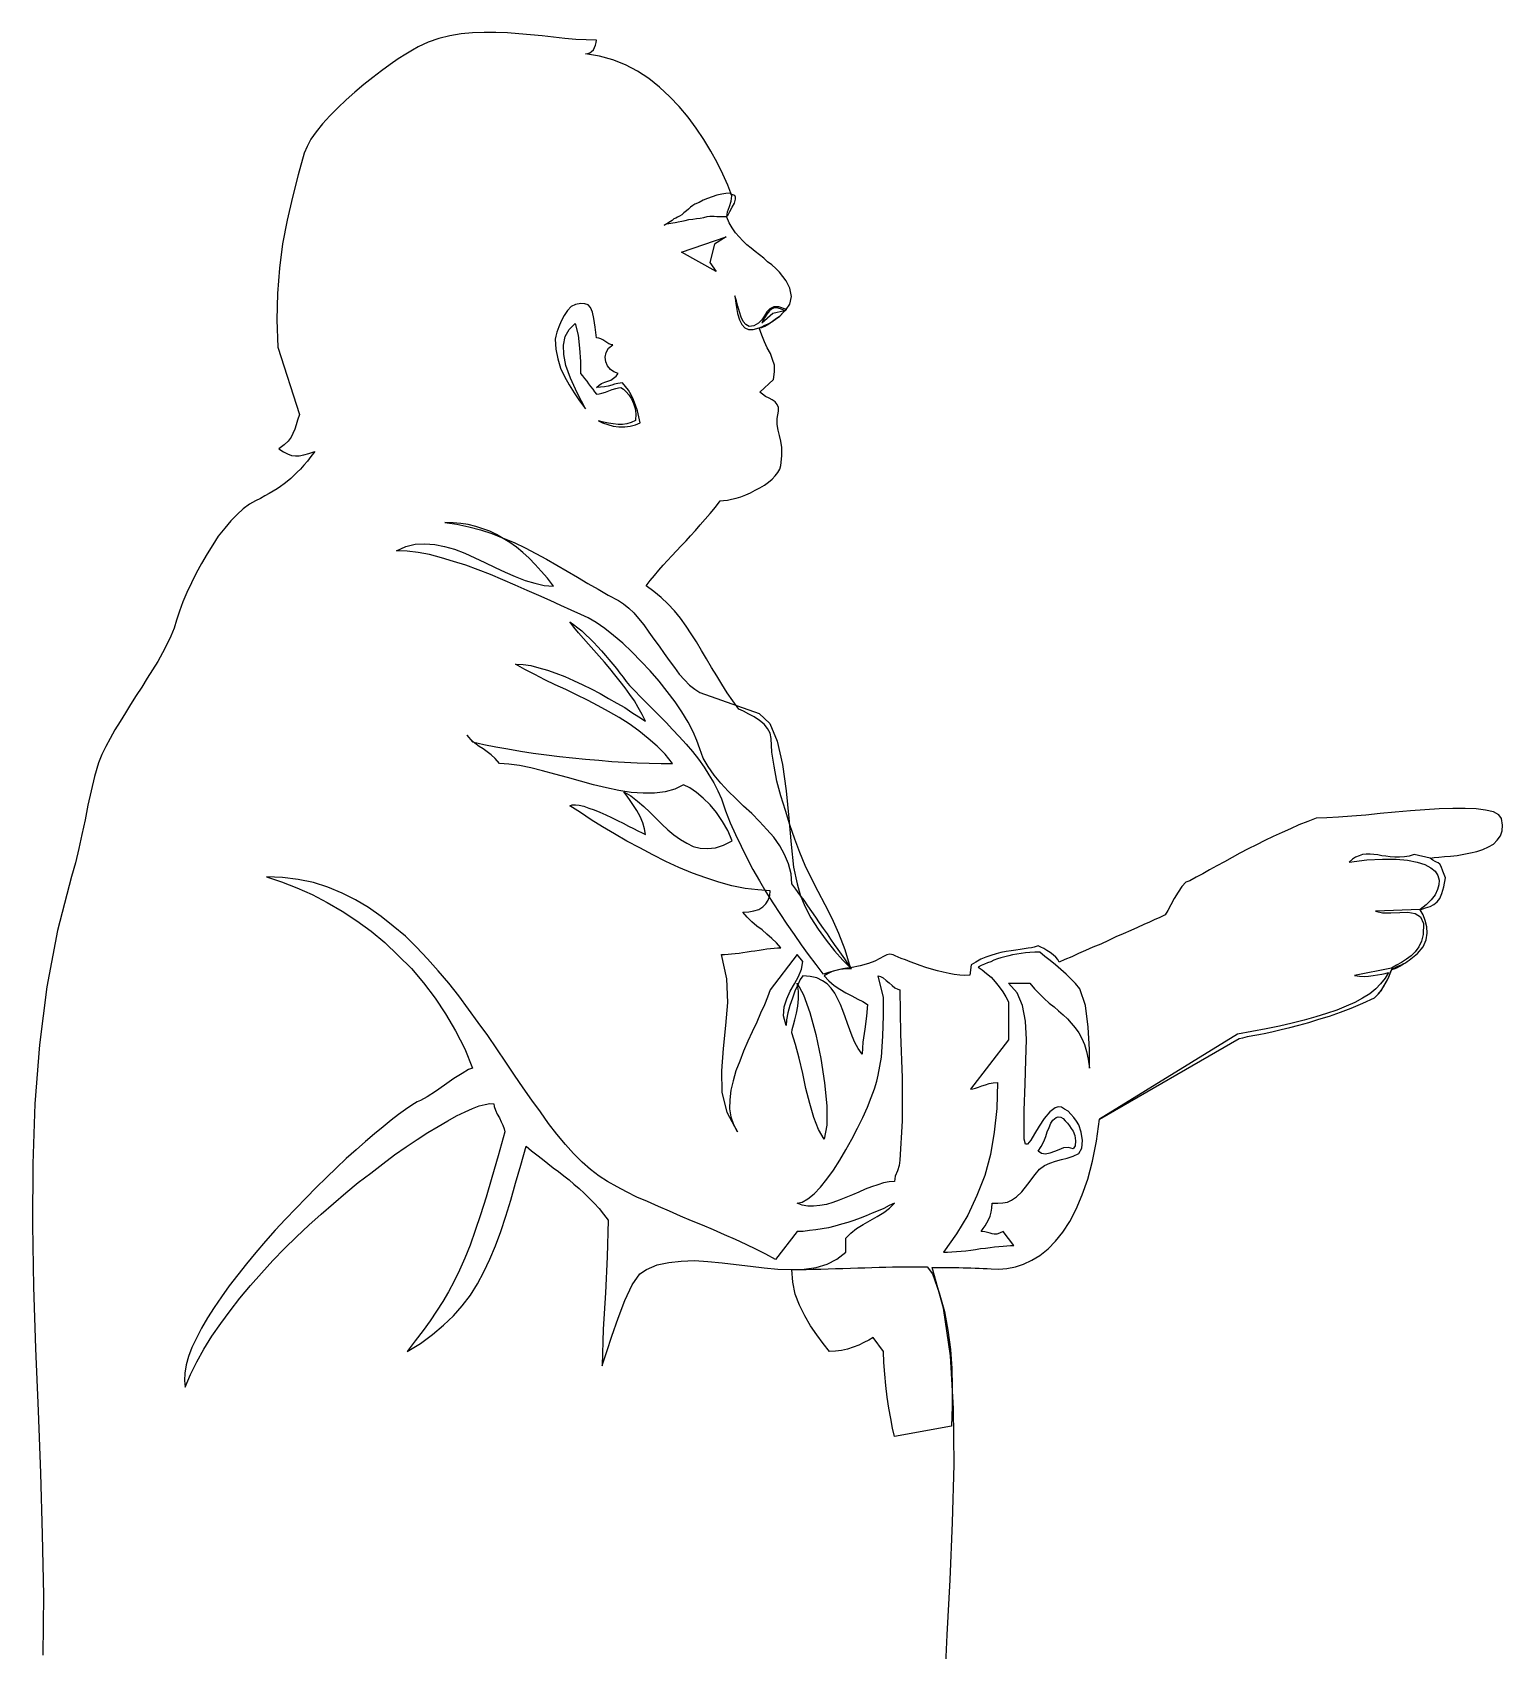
# Model space of a CAD drawing. Header units: millimetres. Extents: x -1633.53 to -1632.72, y 1781.59 to 1783.32.
# Drawn here: x -1633.456 to -1632.723, y 1782.516 to 1783.323 of the extents above; entities that cross this region are included whole.
import ezdxf

# ---------------------------------------------------------------- set-up
doc = ezdxf.new("R2010")
doc.units = ezdxf.units.MM
doc.header["$LTSCALE"] = 10
doc.layers.add('Humanos', color=2, linetype='Continuous')

msp = doc.modelspace()

# ---------------------------------------------------------------- linework, layer by layer
at = {"layer": 'Humanos'}
for points in [[(-1633.17998, 1783.31259), (-1633.17892, 1783.31277), (-1633.17787, 1783.31312), (-1633.17698, 1783.31382), (-1633.1761, 1783.3147), (-1633.17558, 1783.31576), (-1633.17504, 1783.317), (-1633.1747, 1783.31823), (-1633.17452, 1783.31947), (-1633.17963, 1783.31964), (-1633.18491, 1783.31982), (-1633.19038, 1783.32035), (-1633.19602, 1783.32088), (-1633.20166, 1783.32158), (-1633.20748, 1783.32211), (-1633.21329, 1783.32264), (-1633.21894, 1783.32317), (-1633.22475, 1783.32335), (-1633.23057, 1783.32335), (-1633.23639, 1783.32317), (-1633.24203, 1783.32264), (-1633.24767, 1783.32158), (-1633.25313, 1783.32035), (-1633.25842, 1783.31841), (-1633.26353, 1783.31612), (-1633.26636, 1783.31453), (-1633.26971, 1783.31241), (-1633.27341, 1783.31012), (-1633.27746, 1783.3073), (-1633.28169, 1783.30413), (-1633.2861, 1783.30078), (-1633.29051, 1783.29726), (-1633.29509, 1783.29355), (-1633.29932, 1783.28967), (-1633.30355, 1783.28562), (-1633.30761, 1783.28174), (-1633.31113, 1783.27769), (-1633.3143, 1783.27381), (-1633.31694, 1783.27011), (-1633.31889, 1783.26641), (-1633.32029, 1783.26306), (-1633.32329, 1783.2523), (-1633.32611, 1783.2412), (-1633.32876, 1783.22974), (-1633.33105, 1783.21793), (-1633.33264, 1783.20577), (-1633.33369, 1783.19308), (-1633.33404, 1783.17986), (-1633.33352, 1783.16628), (-1633.32259, 1783.13279), (-1633.32364, 1783.12997), (-1633.32435, 1783.1275), (-1633.32505, 1783.12539), (-1633.32593, 1783.12327), (-1633.32681, 1783.12133), (-1633.32823, 1783.11939), (-1633.33035, 1783.11763), (-1633.33299, 1783.11551), (-1633.33069, 1783.11411), (-1633.32858, 1783.11304), (-1633.32664, 1783.11234), (-1633.32471, 1783.11216), (-1633.32276, 1783.11216), (-1633.32047, 1783.11252), (-1633.318, 1783.11323), (-1633.31501, 1783.11428), (-1633.31694, 1783.11182), (-1633.31871, 1783.10952), (-1633.32047, 1783.1074), (-1633.32224, 1783.10547), (-1633.32382, 1783.10388), (-1633.32541, 1783.10229), (-1633.327, 1783.10071), (-1633.32876, 1783.0993), (-1633.33035, 1783.09807), (-1633.33211, 1783.09683), (-1633.33387, 1783.0956), (-1633.33581, 1783.09454), (-1633.33775, 1783.09331), (-1633.33986, 1783.09207), (-1633.34215, 1783.09084), (-1633.34462, 1783.0896), (-1633.34762, 1783.08802), (-1633.35079, 1783.08573), (-1633.35379, 1783.0829), (-1633.35696, 1783.07973), (-1633.35996, 1783.07603), (-1633.36313, 1783.07198), (-1633.36595, 1783.06774), (-1633.36877, 1783.06316), (-1633.37159, 1783.0584), (-1633.37424, 1783.05364), (-1633.37653, 1783.04871), (-1633.37882, 1783.04395), (-1633.38076, 1783.03919), (-1633.38252, 1783.03461), (-1633.38393, 1783.0302), (-1633.38516, 1783.02614), (-1633.38675, 1783.02209), (-1633.38887, 1783.01803), (-1633.39098, 1783.01381), (-1633.39327, 1783.00958), (-1633.39592, 1783.00534), (-1633.39856, 1783.00111), (-1633.4012, 1782.99671), (-1633.40403, 1782.99248), (-1633.40685, 1782.98807), (-1633.40949, 1782.98384), (-1633.41214, 1782.97961), (-1633.41478, 1782.97538), (-1633.41707, 1782.97114), (-1633.41918, 1782.96709), (-1633.4213, 1782.96304), (-1633.42289, 1782.95898), (-1633.42482, 1782.95211), (-1633.42659, 1782.94506), (-1633.42817, 1782.93783), (-1633.42958, 1782.9306), (-1633.43117, 1782.9232), (-1633.43276, 1782.91615), (-1633.43435, 1782.9091), (-1633.43628, 1782.90222), (-1633.44333, 1782.87525), (-1633.44863, 1782.84722), (-1633.45232, 1782.81832), (-1633.45462, 1782.78888), (-1633.45567, 1782.75891), (-1633.45585, 1782.72842), (-1633.45532, 1782.69757), (-1633.45427, 1782.66672), (-1633.45303, 1782.63569), (-1633.4518, 1782.60467), (-1633.45091, 1782.574), (-1633.45039, 1782.54368), (-1633.45056, 1782.51389)], [(-1633.00089, 1782.49838), (-1632.99966, 1782.52394), (-1632.99825, 1782.55144), (-1632.99701, 1782.58), (-1632.99613, 1782.6089), (-1632.99649, 1782.63693), (-1632.99807, 1782.66319), (-1633.0016, 1782.68699), (-1633.00724, 1782.70727), (-1633.00583, 1782.70727), (-1633.00442, 1782.70727), (-1633.00283, 1782.70727), (-1633.00124, 1782.70727), (-1632.99948, 1782.70727), (-1632.99755, 1782.70727), (-1632.99578, 1782.70727), (-1632.99384, 1782.70727), (-1632.99173, 1782.70709), (-1632.98979, 1782.70709), (-1632.98785, 1782.70709), (-1632.98573, 1782.70691), (-1632.9838, 1782.70691), (-1632.98168, 1782.70673), (-1632.97974, 1782.70673), (-1632.9778, 1782.70656), (-1632.97393, 1782.70639), (-1632.96987, 1782.70673), (-1632.96564, 1782.70761), (-1632.96158, 1782.70885), (-1632.95753, 1782.71079), (-1632.95347, 1782.71326), (-1632.94942, 1782.71643), (-1632.94572, 1782.72031), (-1632.94201, 1782.72489), (-1632.93849, 1782.73018), (-1632.93532, 1782.73635), (-1632.93232, 1782.7434), (-1632.9295, 1782.75133), (-1632.92721, 1782.76032), (-1632.92527, 1782.77019), (-1632.92369, 1782.78112), (-1632.85406, 1782.82149), (-1632.8523, 1782.82184), (-1632.85, 1782.82237), (-1632.84736, 1782.8229), (-1632.84436, 1782.82343), (-1632.84083, 1782.82413), (-1632.83713, 1782.82501), (-1632.83308, 1782.8259), (-1632.82885, 1782.82695), (-1632.82427, 1782.82801), (-1632.81933, 1782.82942), (-1632.8144, 1782.83101), (-1632.8091, 1782.83259), (-1632.80364, 1782.83454), (-1632.79818, 1782.83665), (-1632.79236, 1782.83911), (-1632.78654, 1782.84176), (-1632.78478, 1782.84353), (-1632.78337, 1782.84546), (-1632.78214, 1782.84722), (-1632.78108, 1782.84899), (-1632.7802, 1782.85075), (-1632.77932, 1782.85251), (-1632.77861, 1782.85445), (-1632.77773, 1782.85639), (-1632.77649, 1782.85674), (-1632.77526, 1782.85728), (-1632.7742, 1782.8578), (-1632.77315, 1782.85816), (-1632.77227, 1782.85868), (-1632.77121, 1782.85921), (-1632.77032, 1782.85992), (-1632.76927, 1782.86045), (-1632.76521, 1782.8638), (-1632.7624, 1782.86714), (-1632.76081, 1782.87067), (-1632.76028, 1782.87402), (-1632.76045, 1782.87719), (-1632.76133, 1782.88036), (-1632.7624, 1782.88319), (-1632.7638, 1782.88566), (-1632.76116, 1782.88654), (-1632.75886, 1782.88724), (-1632.7571, 1782.8883), (-1632.75534, 1782.88953), (-1632.75411, 1782.8913), (-1632.75305, 1782.89376), (-1632.75199, 1782.89711), (-1632.75129, 1782.90152), (-1632.75252, 1782.90487), (-1632.75341, 1782.90716), (-1632.75411, 1782.90839), (-1632.75481, 1782.9091), (-1632.75569, 1782.90945), (-1632.7564, 1782.90981), (-1632.75746, 1782.91033), (-1632.75886, 1782.91139), (-1632.75693, 1782.91174), (-1632.75446, 1782.91192), (-1632.75164, 1782.91227), (-1632.74865, 1782.91245), (-1632.74547, 1782.9128), (-1632.74212, 1782.91333), (-1632.73877, 1782.91404), (-1632.7356, 1782.91474), (-1632.7326, 1782.9158), (-1632.72978, 1782.91703), (-1632.72731, 1782.91844), (-1632.72538, 1782.92038), (-1632.72379, 1782.92249), (-1632.72291, 1782.92496), (-1632.72273, 1782.92779), (-1632.72326, 1782.93113), (-1632.72467, 1782.93307), (-1632.72731, 1782.93448), (-1632.73119, 1782.93536), (-1632.73595, 1782.93607), (-1632.74142, 1782.93624), (-1632.74758, 1782.93624), (-1632.75429, 1782.93607), (-1632.76151, 1782.93554), (-1632.76874, 1782.93501), (-1632.77632, 1782.93431), (-1632.78372, 1782.9336), (-1632.79095, 1782.93289), (-1632.798, 1782.93237), (-1632.80453, 1782.93184), (-1632.81034, 1782.93148), (-1632.81563, 1782.93131), (-1632.81986, 1782.92972), (-1632.82427, 1782.92796), (-1632.82849, 1782.92602), (-1632.83273, 1782.92426), (-1632.83713, 1782.92214), (-1632.84136, 1782.9202), (-1632.84542, 1782.91809), (-1632.84965, 1782.91597), (-1632.8537, 1782.91386), (-1632.85758, 1782.91174), (-1632.86146, 1782.90962), (-1632.86516, 1782.90751), (-1632.86886, 1782.90557), (-1632.87221, 1782.90363), (-1632.87556, 1782.90187), (-1632.87873, 1782.90011), (-1632.88068, 1782.89941), (-1632.88261, 1782.89729), (-1632.88455, 1782.89447), (-1632.88649, 1782.8913), (-1632.88825, 1782.88812), (-1632.88967, 1782.8853), (-1632.89107, 1782.88319), (-1632.89231, 1782.88248), (-1632.89407, 1782.8816), (-1632.89619, 1782.88072), (-1632.89883, 1782.87948), (-1632.90165, 1782.87825), (-1632.90482, 1782.87684), (-1632.90817, 1782.87525), (-1632.91187, 1782.87367), (-1632.91558, 1782.87208), (-1632.91928, 1782.87032), (-1632.92316, 1782.86856), (-1632.92704, 1782.86697), (-1632.93073, 1782.86538), (-1632.93426, 1782.8638), (-1632.93761, 1782.86221), (-1632.94096, 1782.8608), (-1632.94378, 1782.85957), (-1632.94448, 1782.8608), (-1632.94555, 1782.86204), (-1632.94677, 1782.86309), (-1632.94836, 1782.86432), (-1632.94995, 1782.86538), (-1632.95154, 1782.86626), (-1632.95295, 1782.86697), (-1632.95436, 1782.86768), (-1632.95524, 1782.86732), (-1632.9563, 1782.86697), (-1632.95771, 1782.86661), (-1632.95929, 1782.86644), (-1632.96123, 1782.86609), (-1632.96335, 1782.86591), (-1632.96546, 1782.86556), (-1632.96775, 1782.86521), (-1632.97022, 1782.86485), (-1632.97286, 1782.86432), (-1632.97533, 1782.86362), (-1632.97798, 1782.86292), (-1632.98045, 1782.86204), (-1632.98292, 1782.86097), (-1632.98538, 1782.85957), (-1632.98767, 1782.85816), (-1632.98838, 1782.85304), (-1632.99085, 1782.85286), (-1632.99331, 1782.85304), (-1632.99613, 1782.85339), (-1632.99877, 1782.85393), (-1633.00177, 1782.85445), (-1633.00459, 1782.85516), (-1633.00759, 1782.85604), (-1633.01042, 1782.85692), (-1633.01323, 1782.8578), (-1633.01587, 1782.85886), (-1633.01817, 1782.85974), (-1633.02046, 1782.86062), (-1633.02258, 1782.86133), (-1633.02416, 1782.86204), (-1633.02557, 1782.86274), (-1633.02663, 1782.86309), (-1633.02822, 1782.86344), (-1633.0298, 1782.86309), (-1633.03139, 1782.86238), (-1633.03333, 1782.86133), (-1633.0358, 1782.86009), (-1633.03897, 1782.85886), (-1633.04302, 1782.85762), (-1633.04796, 1782.85674), (-1633.0506, 1782.86573), (-1633.05377, 1782.87384), (-1633.05712, 1782.88124), (-1633.06047, 1782.88812), (-1633.064, 1782.89482), (-1633.06735, 1782.90117), (-1633.07052, 1782.90769), (-1633.07316, 1782.91421), (-1633.07563, 1782.92091), (-1633.0781, 1782.92796), (-1633.08039, 1782.93519), (-1633.08269, 1782.94242), (-1633.08462, 1782.94982), (-1633.08603, 1782.95722), (-1633.08709, 1782.96427), (-1633.08745, 1782.97114), (-1633.08797, 1782.97379), (-1633.08921, 1782.97608), (-1633.09097, 1782.9782), (-1633.09326, 1782.98013), (-1633.0959, 1782.9819), (-1633.09855, 1782.98331), (-1633.1012, 1782.98472), (-1633.10366, 1782.98577), (-1633.10666, 1782.98983), (-1633.10948, 1782.99388), (-1633.11212, 1782.99812), (-1633.11459, 1783.00235), (-1633.11723, 1783.00658), (-1633.1197, 1783.01081), (-1633.12217, 1783.01504), (-1633.12464, 1783.01927), (-1633.12728, 1783.02333), (-1633.12992, 1783.0272), (-1633.13275, 1783.03108), (-1633.13574, 1783.03478), (-1633.13891, 1783.03831), (-1633.14226, 1783.04148), (-1633.14597, 1783.04448), (-1633.14985, 1783.04729), (-1633.14773, 1783.04994), (-1633.14561, 1783.05241), (-1633.1435, 1783.05506), (-1633.14138, 1783.05752), (-1633.13909, 1783.05982), (-1633.13698, 1783.06228), (-1633.13469, 1783.06475), (-1633.13239, 1783.06722), (-1633.12992, 1783.06969), (-1633.12763, 1783.07215), (-1633.12516, 1783.07479), (-1633.12287, 1783.07762), (-1633.1204, 1783.08044), (-1633.11794, 1783.08326), (-1633.11529, 1783.08643), (-1633.11283, 1783.0896), (-1633.11124, 1783.08978), (-1633.10931, 1783.08996), (-1633.10719, 1783.09049), (-1633.10489, 1783.09101), (-1633.1026, 1783.09172), (-1633.10013, 1783.0926), (-1633.09784, 1783.09366), (-1633.09538, 1783.09489), (-1633.09309, 1783.09613), (-1633.09079, 1783.09753), (-1633.08885, 1783.09895), (-1633.08691, 1783.10053), (-1633.0855, 1783.10212), (-1633.0841, 1783.10371), (-1633.08321, 1783.10547), (-1633.08269, 1783.10723), (-1633.08215, 1783.11216), (-1633.08215, 1783.11622), (-1633.08269, 1783.11939), (-1633.08339, 1783.12222), (-1633.08392, 1783.12486), (-1633.08445, 1783.12768), (-1633.08445, 1783.13067), (-1633.08374, 1783.13438), (-1633.08374, 1783.13614), (-1633.08445, 1783.13773), (-1633.0855, 1783.13896), (-1633.08691, 1783.14002), (-1633.0885, 1783.1409), (-1633.09026, 1783.14178), (-1633.09185, 1783.14284), (-1633.09309, 1783.14389), (-1633.08638, 1783.15024), (-1633.08586, 1783.15395), (-1633.08586, 1783.15729), (-1633.08674, 1783.16011), (-1633.08779, 1783.16311), (-1633.08938, 1783.16593), (-1633.09079, 1783.16892), (-1633.0922, 1783.17227), (-1633.09344, 1783.17598), (-1633.0922, 1783.17615), (-1633.09062, 1783.17686), (-1633.08868, 1783.17791), (-1633.08674, 1783.17933), (-1633.0848, 1783.18074), (-1633.08286, 1783.18215), (-1633.08127, 1783.18374), (-1633.08004, 1783.18514), (-1633.0781, 1783.18779), (-1633.07739, 1783.19166), (-1633.0781, 1783.19572), (-1633.08004, 1783.19942), (-1633.08163, 1783.20154), (-1633.08339, 1783.20365), (-1633.08515, 1783.20559), (-1633.08709, 1783.20736), (-1633.08921, 1783.20894), (-1633.09114, 1783.21071), (-1633.09326, 1783.21229), (-1633.09538, 1783.21405), (-1633.09749, 1783.21564), (-1633.09961, 1783.2174), (-1633.10154, 1783.21934), (-1633.10348, 1783.22128), (-1633.10525, 1783.2234), (-1633.10684, 1783.22586), (-1633.10842, 1783.22833), (-1633.10965, 1783.23115), (-1633.10931, 1783.23379), (-1633.10824, 1783.23644), (-1633.10736, 1783.23909), (-1633.10701, 1783.24173), (-1633.10912, 1783.24719), (-1633.11159, 1783.25266), (-1633.11441, 1783.25848), (-1633.11759, 1783.26412), (-1633.12111, 1783.26993), (-1633.12482, 1783.27557), (-1633.12887, 1783.28104), (-1633.13327, 1783.28632), (-1633.13803, 1783.29126), (-1633.14314, 1783.29602), (-1633.14844, 1783.30025), (-1633.15408, 1783.30395), (-1633.16006, 1783.30713), (-1633.16641, 1783.3096), (-1633.17311, 1783.31153), (-1633.17998, 1783.31259)], [(-1633.10772, 1783.24314), (-1633.11001, 1783.24297), (-1633.11212, 1783.24261), (-1633.11459, 1783.24208), (-1633.11688, 1783.24138), (-1633.11917, 1783.2405), (-1633.12129, 1783.23961), (-1633.1234, 1783.23855), (-1633.12552, 1783.23767), (-1633.12658, 1783.23697), (-1633.12763, 1783.23609), (-1633.12869, 1783.23521), (-1633.12975, 1783.23433), (-1633.13098, 1783.23327), (-1633.13204, 1783.23239), (-1633.1331, 1783.23168), (-1633.13415, 1783.23115), (-1633.13504, 1783.23062), (-1633.13592, 1783.23027), (-1633.1368, 1783.22956), (-1633.13769, 1783.22904), (-1633.13857, 1783.22851), (-1633.13945, 1783.2278), (-1633.14015, 1783.22745), (-1633.14086, 1783.22692), (-1633.14033, 1783.22745), (-1633.13945, 1783.2278), (-1633.13857, 1783.22798), (-1633.13751, 1783.22815), (-1633.13645, 1783.22833), (-1633.13539, 1783.22851), (-1633.13451, 1783.22868), (-1633.13381, 1783.22886), (-1633.13204, 1783.22922), (-1633.13028, 1783.22956), (-1633.12851, 1783.22992), (-1633.12658, 1783.2301), (-1633.12464, 1783.23044), (-1633.12287, 1783.23062), (-1633.12111, 1783.23098), (-1633.11935, 1783.2315), (-1633.11812, 1783.23168), (-1633.11706, 1783.23168), (-1633.11583, 1783.23168), (-1633.11459, 1783.2315), (-1633.11353, 1783.2315), (-1633.1123, 1783.2315), (-1633.11124, 1783.2315), (-1633.11019, 1783.2315), (-1633.10983, 1783.2315), (-1633.10965, 1783.23186), (-1633.10931, 1783.23203), (-1633.10912, 1783.23203), (-1633.10807, 1783.23397), (-1633.10684, 1783.23609), (-1633.10577, 1783.23821), (-1633.10525, 1783.24014), (-1633.10525, 1783.2412), (-1633.1056, 1783.2419), (-1633.10666, 1783.24226), (-1633.10754, 1783.24261), (-1633.10772, 1783.24314)], [(-1633.13222, 1783.2137), (-1633.10983, 1783.22128), (-1633.11565, 1783.21776), (-1633.11812, 1783.20859), (-1633.11495, 1783.20401), (-1633.13222, 1783.2137)], [(-1633.07986, 1783.18514), (-1633.08357, 1783.18638), (-1633.08621, 1783.18638), (-1633.08815, 1783.1855), (-1633.08956, 1783.18391), (-1633.09079, 1783.18197), (-1633.0922, 1783.17986), (-1633.09379, 1783.17827), (-1633.09608, 1783.17703), (-1633.09837, 1783.17668), (-1633.10013, 1783.17756), (-1633.10137, 1783.17915), (-1633.10243, 1783.18127), (-1633.10331, 1783.18391), (-1633.10401, 1783.18673), (-1633.10472, 1783.18938), (-1633.1056, 1783.19184), (-1633.10489, 1783.18709), (-1633.10419, 1783.18303), (-1633.10331, 1783.17986), (-1633.10208, 1783.17756), (-1633.10066, 1783.17598), (-1633.09873, 1783.1751), (-1633.09644, 1783.1751), (-1633.09344, 1783.17598), (-1633.0922, 1783.17651), (-1633.09062, 1783.17721), (-1633.08903, 1783.17791), (-1633.08709, 1783.17898), (-1633.08533, 1783.18021), (-1633.08339, 1783.18162), (-1633.08163, 1783.18338), (-1633.07986, 1783.18514)], [(-1633.17363, 1783.12962), (-1633.17152, 1783.12856), (-1633.16888, 1783.12768), (-1633.16623, 1783.12697), (-1633.16341, 1783.12662), (-1633.16041, 1783.12662), (-1633.15778, 1783.12697), (-1633.15513, 1783.1275), (-1633.15284, 1783.12856), (-1633.15337, 1783.13155), (-1633.15408, 1783.13455), (-1633.15513, 1783.13737), (-1633.15619, 1783.14002), (-1633.15725, 1783.14249), (-1633.15865, 1783.14478), (-1633.16006, 1783.14672), (-1633.16165, 1783.14848), (-1633.16271, 1783.1483), (-1633.16394, 1783.14813), (-1633.16552, 1783.14777), (-1633.16694, 1783.14742), (-1633.1687, 1783.14689), (-1633.17064, 1783.14654), (-1633.17258, 1783.14636), (-1633.17452, 1783.14619), (-1633.17328, 1783.14742), (-1633.17205, 1783.14813), (-1633.17046, 1783.14883), (-1633.16888, 1783.14936), (-1633.16747, 1783.14989), (-1633.16606, 1783.15077), (-1633.16482, 1783.15183), (-1633.16376, 1783.15324), (-1633.16588, 1783.15395), (-1633.16764, 1783.15517), (-1633.16906, 1783.15694), (-1633.16994, 1783.15905), (-1633.17028, 1783.16135), (-1633.16976, 1783.16364), (-1633.16852, 1783.16575), (-1633.16641, 1783.16752), (-1633.16747, 1783.1677), (-1633.16835, 1783.16804), (-1633.1694, 1783.16858), (-1633.17046, 1783.16928), (-1633.17134, 1783.16999), (-1633.1724, 1783.17051), (-1633.17346, 1783.17087), (-1633.17452, 1783.17104), (-1633.17522, 1783.17633), (-1633.17592, 1783.18056), (-1633.17663, 1783.18374), (-1633.17751, 1783.18602), (-1633.17875, 1783.18743), (-1633.18034, 1783.18797), (-1633.18245, 1783.18814), (-1633.18509, 1783.18761), (-1633.18721, 1783.18655), (-1633.18897, 1783.18462), (-1633.19073, 1783.18215), (-1633.19214, 1783.17933), (-1633.19338, 1783.17651), (-1633.19426, 1783.17386), (-1633.19479, 1783.17175), (-1633.19514, 1783.17034), (-1633.19479, 1783.16523), (-1633.1939, 1783.16047), (-1633.1925, 1783.15588), (-1633.19056, 1783.15165), (-1633.18826, 1783.1476), (-1633.18562, 1783.14354), (-1633.18298, 1783.13949), (-1633.17998, 1783.13561), (-1633.18421, 1783.14354), (-1633.18756, 1783.15077), (-1633.18985, 1783.15712), (-1633.19091, 1783.16258), (-1633.19109, 1783.16734), (-1633.19021, 1783.17157), (-1633.18826, 1783.1751), (-1633.18527, 1783.1781), (-1633.18369, 1783.17227), (-1633.18298, 1783.16575), (-1633.18262, 1783.15923), (-1633.18262, 1783.15324), (-1633.18157, 1783.152), (-1633.18051, 1783.1506), (-1633.17945, 1783.14936), (-1633.17857, 1783.14795), (-1633.17751, 1783.14672), (-1633.17646, 1783.1453), (-1633.17558, 1783.14408), (-1633.17452, 1783.14284), (-1633.17328, 1783.14301), (-1633.17187, 1783.14337), (-1633.17011, 1783.14389), (-1633.16835, 1783.1446), (-1633.16676, 1783.14513), (-1633.165, 1783.14566), (-1633.16359, 1783.14601), (-1633.16235, 1783.14619), (-1633.16112, 1783.1453), (-1633.15971, 1783.14408), (-1633.15848, 1783.14249), (-1633.15707, 1783.14054), (-1633.15619, 1783.13825), (-1633.15531, 1783.13579), (-1633.15496, 1783.13297), (-1633.15513, 1783.12979), (-1633.15725, 1783.12874), (-1633.15936, 1783.12803), (-1633.16165, 1783.12768), (-1633.16376, 1783.12768), (-1633.16623, 1783.12803), (-1633.16852, 1783.12838), (-1633.17099, 1783.12891), (-1633.17363, 1783.12962)], [(-1633.0922, 1783.17845), (-1633.08657, 1783.18321), (-1633.08074, 1783.18462), (-1633.08286, 1783.1855), (-1633.08462, 1783.18585), (-1633.08603, 1783.18585), (-1633.08727, 1783.18532), (-1633.08833, 1783.18444), (-1633.08956, 1783.18285), (-1633.09079, 1783.18091), (-1633.0922, 1783.17845)], [(-1633.04743, 1782.85622), (-1633.04866, 1782.85622), (-1633.05008, 1782.85622), (-1633.05148, 1782.85604), (-1633.05325, 1782.85586), (-1633.05519, 1782.85533), (-1633.05712, 1782.85481), (-1633.05907, 1782.85393), (-1633.061, 1782.85269), (-1633.05871, 1782.85022), (-1633.05607, 1782.84793), (-1633.05325, 1782.84599), (-1633.05025, 1782.84423), (-1633.04725, 1782.84264), (-1633.04425, 1782.84106), (-1633.04179, 1782.83982), (-1633.0395, 1782.83841), (-1633.03985, 1782.83259), (-1633.04073, 1782.82607), (-1633.04179, 1782.81955), (-1633.04214, 1782.81356), (-1633.04408, 1782.81637), (-1633.04567, 1782.81937), (-1633.04708, 1782.82255), (-1633.04831, 1782.82572), (-1633.04937, 1782.8289), (-1633.0506, 1782.83224), (-1633.05166, 1782.83542), (-1633.05289, 1782.83841), (-1633.05431, 1782.84141), (-1633.05572, 1782.84405), (-1633.05748, 1782.84652), (-1633.05959, 1782.84863), (-1633.06188, 1782.85022), (-1633.06471, 1782.85163), (-1633.06806, 1782.85234), (-1633.07175, 1782.85269), (-1633.07299, 1782.85093), (-1633.07422, 1782.84829), (-1633.07563, 1782.84511), (-1633.07687, 1782.84158), (-1633.0781, 1782.83788), (-1633.07916, 1782.83418), (-1633.07986, 1782.83083), (-1633.08004, 1782.82784), (-1633.08127, 1782.83277), (-1633.08093, 1782.83718), (-1633.07969, 1782.84123), (-1633.07793, 1782.84511), (-1633.07581, 1782.84863), (-1633.07387, 1782.85234), (-1633.07228, 1782.85604), (-1633.07175, 1782.85992), (-1633.07458, 1782.86326), (-1633.08797, 1782.84564), (-1633.08921, 1782.84211), (-1633.09079, 1782.83823), (-1633.09273, 1782.834), (-1633.09467, 1782.8296), (-1633.09696, 1782.82484), (-1633.09908, 1782.82008), (-1633.1012, 1782.81515), (-1633.10313, 1782.81021), (-1633.10507, 1782.80528), (-1633.10648, 1782.80034), (-1633.10754, 1782.79558), (-1633.10807, 1782.79082), (-1633.10824, 1782.78641), (-1633.10754, 1782.78235), (-1633.10631, 1782.77848), (-1633.10419, 1782.77495), (-1633.10948, 1782.78447), (-1633.11195, 1782.7947), (-1633.11212, 1782.80528), (-1633.11124, 1782.81637), (-1633.11001, 1782.82784), (-1633.10912, 1782.83947), (-1633.10965, 1782.85128), (-1633.1123, 1782.86326), (-1633.11071, 1782.86326), (-1633.10895, 1782.86344), (-1633.10719, 1782.86362), (-1633.10542, 1782.8638), (-1633.10348, 1782.86397), (-1633.10154, 1782.86432), (-1633.09943, 1782.86468), (-1633.09749, 1782.86503), (-1633.09556, 1782.86521), (-1633.09344, 1782.86556), (-1633.0915, 1782.86591), (-1633.08956, 1782.86609), (-1633.08779, 1782.86626), (-1633.08603, 1782.86644), (-1633.08427, 1782.86661), (-1633.08269, 1782.86661), (-1633.0848, 1782.86908), (-1633.08709, 1782.87137), (-1633.08956, 1782.87349), (-1633.09202, 1782.8756), (-1633.09467, 1782.87755), (-1633.09714, 1782.87966), (-1633.09943, 1782.88195), (-1633.10154, 1782.88442), (-1633.09855, 1782.8846), (-1633.09608, 1782.88512), (-1633.09361, 1782.88583), (-1633.09168, 1782.88707), (-1633.09009, 1782.88865), (-1633.08903, 1782.89042), (-1633.08815, 1782.89271), (-1633.08797, 1782.89517), (-1633.09414, 1782.89552), (-1633.10049, 1782.89623), (-1633.10701, 1782.89764), (-1633.11353, 1782.89941), (-1633.12006, 1782.90152), (-1633.12675, 1782.90398), (-1633.13345, 1782.90681), (-1633.13997, 1782.90981), (-1633.1465, 1782.91298), (-1633.15302, 1782.9165), (-1633.15936, 1782.91985), (-1633.16552, 1782.92355), (-1633.17152, 1782.92708), (-1633.17716, 1782.9306), (-1633.18262, 1782.93413), (-1633.18791, 1782.93748), (-1633.18668, 1782.93801), (-1633.18509, 1782.93801), (-1633.18315, 1782.93783), (-1633.18086, 1782.9373), (-1633.17839, 1782.93642), (-1633.17575, 1782.93554), (-1633.17293, 1782.93431), (-1633.16994, 1782.93307), (-1633.16711, 1782.93166), (-1633.16412, 1782.93025), (-1633.16129, 1782.92884), (-1633.15865, 1782.92743), (-1633.15619, 1782.9262), (-1633.1539, 1782.92496), (-1633.15178, 1782.92408), (-1633.1502, 1782.9232), (-1633.15055, 1782.92602), (-1633.15143, 1782.92901), (-1633.15284, 1782.93219), (-1633.15442, 1782.93519), (-1633.15637, 1782.93819), (-1633.15813, 1782.94065), (-1633.15971, 1782.94294), (-1633.16095, 1782.94453), (-1633.15742, 1782.94242), (-1633.15408, 1782.93977), (-1633.1509, 1782.93712), (-1633.1479, 1782.93431), (-1633.14491, 1782.93131), (-1633.14191, 1782.92831), (-1633.13891, 1782.92549), (-1633.13592, 1782.92302), (-1633.13275, 1782.92073), (-1633.12958, 1782.9188), (-1633.1264, 1782.91721), (-1633.12287, 1782.91633), (-1633.11917, 1782.91615), (-1633.11529, 1782.9165), (-1633.11124, 1782.91791), (-1633.10684, 1782.92002), (-1633.10912, 1782.92514), (-1633.11177, 1782.92972), (-1633.11476, 1782.93413), (-1633.11794, 1782.93801), (-1633.12129, 1782.94136), (-1633.12464, 1782.94418), (-1633.12799, 1782.94647), (-1633.13116, 1782.94806), (-1633.13557, 1782.94576), (-1633.14033, 1782.94453), (-1633.14561, 1782.94383), (-1633.15125, 1782.94383), (-1633.15725, 1782.94418), (-1633.16341, 1782.94523), (-1633.16958, 1782.94647), (-1633.1761, 1782.94806), (-1633.18262, 1782.94982), (-1633.18897, 1782.95158), (-1633.19532, 1782.95334), (-1633.20149, 1782.95493), (-1633.2073, 1782.95651), (-1633.21295, 1782.95757), (-1633.21823, 1782.95828), (-1633.22299, 1782.95863), (-1633.22511, 1782.9611), (-1633.22704, 1782.96286), (-1633.22916, 1782.96445), (-1633.2311, 1782.96586), (-1633.23304, 1782.96709), (-1633.23515, 1782.96868), (-1633.2371, 1782.97044), (-1633.23921, 1782.97273), (-1633.23639, 1782.96938), (-1633.23075, 1782.96815), (-1633.22475, 1782.96692), (-1633.21876, 1782.96586), (-1633.21241, 1782.9648), (-1633.20607, 1782.96374), (-1633.19954, 1782.96286), (-1633.19302, 1782.96215), (-1633.1865, 1782.96145), (-1633.17998, 1782.96075), (-1633.17346, 1782.96022), (-1633.16694, 1782.95969), (-1633.16059, 1782.95934), (-1633.15425, 1782.95898), (-1633.14826, 1782.95881), (-1633.14226, 1782.95863), (-1633.13662, 1782.95863), (-1633.14033, 1782.96321), (-1633.14438, 1782.96727), (-1633.14878, 1782.97114), (-1633.15337, 1782.97485), (-1633.1583, 1782.97837), (-1633.16324, 1782.98155), (-1633.16852, 1782.98455), (-1633.17381, 1782.98736), (-1633.1791, 1782.99019), (-1633.18457, 1782.99283), (-1633.18985, 1782.99547), (-1633.19514, 1782.99794), (-1633.20025, 1783.00041), (-1633.20536, 1783.00306), (-1633.2103, 1783.00552), (-1633.21488, 1783.00816), (-1633.21118, 1783.00799), (-1633.2073, 1783.00746), (-1633.20325, 1783.0064), (-1633.19902, 1783.00517), (-1633.19479, 1783.00376), (-1633.19038, 1783.00199), (-1633.18598, 1783.00006), (-1633.18139, 1782.99794), (-1633.17716, 1782.99583), (-1633.17275, 1782.99353), (-1633.16852, 1782.99107), (-1633.16447, 1782.98877), (-1633.16041, 1782.98648), (-1633.15689, 1782.98401), (-1633.15337, 1782.9819), (-1633.1502, 1782.97978), (-1633.15178, 1782.98313), (-1633.15372, 1782.98648), (-1633.15566, 1782.98983), (-1633.15796, 1782.993), (-1633.16024, 1782.99635), (-1633.16271, 1782.99952), (-1633.16535, 1783.00287), (-1633.16799, 1783.00605), (-1633.17064, 1783.00922), (-1633.17328, 1783.01222), (-1633.17592, 1783.01522), (-1633.17857, 1783.01821), (-1633.18104, 1783.02103), (-1633.18351, 1783.02385), (-1633.1858, 1783.02668), (-1633.18791, 1783.02932), (-1633.18598, 1783.0279), (-1633.18386, 1783.02632), (-1633.18192, 1783.02473), (-1633.17981, 1783.0228), (-1633.17787, 1783.02103), (-1633.17592, 1783.01891), (-1633.17399, 1783.01698), (-1633.17205, 1783.01486), (-1633.17011, 1783.01257), (-1633.16835, 1783.01046), (-1633.16641, 1783.00816), (-1633.16464, 1783.00605), (-1633.16288, 1783.00376), (-1633.16129, 1783.00164), (-1633.15971, 1782.99952), (-1633.15813, 1782.99759), (-1633.15549, 1782.99495), (-1633.15266, 1782.99195), (-1633.14967, 1782.98895), (-1633.1465, 1782.98577), (-1633.14314, 1782.98243), (-1633.13979, 1782.97908), (-1633.13662, 1782.97556), (-1633.13327, 1782.97203), (-1633.12992, 1782.96833), (-1633.12675, 1782.96462), (-1633.12376, 1782.96075), (-1633.12094, 1782.95687), (-1633.11847, 1782.95299), (-1633.116, 1782.94894), (-1633.11406, 1782.94506), (-1633.1123, 1782.941), (-1633.11019, 1782.93501), (-1633.10789, 1782.92901), (-1633.10525, 1782.9232), (-1633.10243, 1782.91738), (-1633.09961, 1782.91157), (-1633.09661, 1782.90575), (-1633.09326, 1782.90011), (-1633.09009, 1782.89464), (-1633.08657, 1782.88918), (-1633.08321, 1782.88371), (-1633.07969, 1782.87843), (-1633.07599, 1782.87332), (-1633.07246, 1782.8682), (-1633.06894, 1782.86326), (-1633.06523, 1782.85833), (-1633.06171, 1782.85375), (-1633.06065, 1782.85393), (-1633.05924, 1782.85428), (-1633.05748, 1782.85481), (-1633.05572, 1782.85533), (-1633.05377, 1782.85586), (-1633.05166, 1782.85639), (-1633.04972, 1782.85674), (-1633.04761, 1782.85692), (-1633.04919, 1782.85886), (-1633.05078, 1782.86115), (-1633.05236, 1782.86344), (-1633.05413, 1782.86591), (-1633.05589, 1782.86838), (-1633.05765, 1782.87102), (-1633.05941, 1782.87367), (-1633.06136, 1782.87631), (-1633.0633, 1782.87913), (-1633.06523, 1782.88195), (-1633.06718, 1782.88477), (-1633.06911, 1782.88759), (-1633.07105, 1782.89042), (-1633.07316, 1782.89306), (-1633.0751, 1782.89588), (-1633.07722, 1782.89852), (-1633.07757, 1782.90363), (-1633.07881, 1782.90857), (-1633.08074, 1782.91315), (-1633.08321, 1782.91756), (-1633.08621, 1782.92179), (-1633.08956, 1782.92567), (-1633.09326, 1782.92972), (-1633.09714, 1782.9336), (-1633.1012, 1782.9373), (-1633.10507, 1782.94118), (-1633.10895, 1782.94488), (-1633.11248, 1782.94876), (-1633.11583, 1782.95282), (-1633.11882, 1782.95705), (-1633.12129, 1782.96127), (-1633.12305, 1782.96586), (-1633.12446, 1782.97009), (-1633.1264, 1782.97449), (-1633.12887, 1782.97925), (-1633.13204, 1782.98437), (-1633.13539, 1782.98931), (-1633.13927, 1782.99459), (-1633.14333, 1782.9997), (-1633.14773, 1783.00482), (-1633.15232, 1783.00958), (-1633.15689, 1783.01434), (-1633.16147, 1783.01857), (-1633.16606, 1783.02244), (-1633.17046, 1783.02597), (-1633.1747, 1783.02897), (-1633.17875, 1783.03126), (-1633.18245, 1783.03302), (-1633.18721, 1783.03513), (-1633.19232, 1783.03743), (-1633.19761, 1783.03989), (-1633.20325, 1783.04236), (-1633.20907, 1783.045), (-1633.21506, 1783.04765), (-1633.22123, 1783.05029), (-1633.2274, 1783.05294), (-1633.23357, 1783.05523), (-1633.23974, 1783.05752), (-1633.24591, 1783.05946), (-1633.2519, 1783.06122), (-1633.25789, 1783.06281), (-1633.26353, 1783.06387), (-1633.269, 1783.06457), (-1633.27429, 1783.06475), (-1633.26971, 1783.06686), (-1633.26495, 1783.0681), (-1633.26018, 1783.06827), (-1633.25525, 1783.06792), (-1633.25032, 1783.06686), (-1633.24538, 1783.06546), (-1633.24027, 1783.06351), (-1633.23515, 1783.06122), (-1633.23022, 1783.05893), (-1633.22511, 1783.05646), (-1633.22017, 1783.054), (-1633.21506, 1783.05188), (-1633.21012, 1783.04994), (-1633.20536, 1783.04853), (-1633.20061, 1783.04747), (-1633.19602, 1783.04712), (-1633.19902, 1783.051), (-1633.20219, 1783.05452), (-1633.20519, 1783.05787), (-1633.20819, 1783.06104), (-1633.21136, 1783.06387), (-1633.21453, 1783.06651), (-1633.21771, 1783.06881), (-1633.22105, 1783.07092), (-1633.2244, 1783.07286), (-1633.22775, 1783.07445), (-1633.23128, 1783.07568), (-1633.2348, 1783.07691), (-1633.2385, 1783.07779), (-1633.24221, 1783.07832), (-1633.24609, 1783.07867), (-1633.25014, 1783.07885), (-1633.24414, 1783.07797), (-1633.23815, 1783.07674), (-1633.23234, 1783.07515), (-1633.2267, 1783.07338), (-1633.22105, 1783.0711), (-1633.21559, 1783.06881), (-1633.21012, 1783.06616), (-1633.20484, 1783.06334), (-1633.19954, 1783.06052), (-1633.19426, 1783.05752), (-1633.18915, 1783.05452), (-1633.18403, 1783.05153), (-1633.17892, 1783.04836), (-1633.17381, 1783.04553), (-1633.1687, 1783.04254), (-1633.16359, 1783.03989), (-1633.16112, 1783.03831), (-1633.15848, 1783.03619), (-1633.15601, 1783.03372), (-1633.15354, 1783.0309), (-1633.1509, 1783.02773), (-1633.14844, 1783.02421), (-1633.14597, 1783.02068), (-1633.14333, 1783.01715), (-1633.14086, 1783.01345), (-1633.13839, 1783.00993), (-1633.13574, 1783.00658), (-1633.13327, 1783.00323), (-1633.13063, 1783.00041), (-1633.12816, 1782.99776), (-1633.12552, 1782.99565), (-1633.12305, 1782.99406), (-1633.09344, 1782.98349), (-1633.08815, 1782.97855), (-1633.08445, 1782.96974), (-1633.08181, 1782.9581), (-1633.08004, 1782.94506), (-1633.07863, 1782.93131), (-1633.07757, 1782.91826), (-1633.07634, 1782.90698), (-1633.07458, 1782.89852), (-1633.07299, 1782.89306), (-1633.0707, 1782.88742), (-1633.0677, 1782.8816), (-1633.064, 1782.87596), (-1633.06012, 1782.87049), (-1633.05589, 1782.86521), (-1633.05166, 1782.86045), (-1633.04743, 1782.85622)], [(-1632.7668, 1782.91315), (-1632.76927, 1782.91245), (-1632.77173, 1782.91209), (-1632.7742, 1782.91192), (-1632.77649, 1782.91192), (-1632.77879, 1782.91209), (-1632.7809, 1782.91245), (-1632.78302, 1782.91262), (-1632.78496, 1782.91298), (-1632.7869, 1782.91315), (-1632.78883, 1782.91333), (-1632.79078, 1782.91333), (-1632.79254, 1782.91315), (-1632.7943, 1782.91262), (-1632.79606, 1782.91192), (-1632.79765, 1782.91086), (-1632.79923, 1782.90945), (-1632.79042, 1782.91051), (-1632.78267, 1782.91086), (-1632.77579, 1782.91086), (-1632.77015, 1782.91033), (-1632.76539, 1782.90945), (-1632.76151, 1782.90822), (-1632.75852, 1782.90663), (-1632.7564, 1782.90487), (-1632.75499, 1782.90275), (-1632.75429, 1782.90046), (-1632.75446, 1782.89817), (-1632.75517, 1782.8957), (-1632.7564, 1782.89306), (-1632.75834, 1782.89059), (-1632.76081, 1782.88812), (-1632.7638, 1782.88583), (-1632.78619, 1782.88495), (-1632.78267, 1782.88407), (-1632.77843, 1782.88407), (-1632.77403, 1782.88424), (-1632.76997, 1782.88442), (-1632.76627, 1782.88371), (-1632.76363, 1782.88213), (-1632.76222, 1782.87878), (-1632.7624, 1782.87332), (-1632.7631, 1782.86996), (-1632.76451, 1782.86714), (-1632.76627, 1782.86468), (-1632.76839, 1782.86274), (-1632.77068, 1782.86097), (-1632.77315, 1782.85939), (-1632.77561, 1782.85798), (-1632.77808, 1782.85657), (-1632.79659, 1782.85286), (-1632.79412, 1782.85251), (-1632.79183, 1782.85234), (-1632.78954, 1782.85251), (-1632.78724, 1782.85286), (-1632.78514, 1782.85322), (-1632.78302, 1782.85357), (-1632.78126, 1782.85393), (-1632.77967, 1782.85428), (-1632.78126, 1782.85146), (-1632.78355, 1782.84863), (-1632.78602, 1782.84617), (-1632.78901, 1782.8437), (-1632.79254, 1782.84158), (-1632.79642, 1782.83947), (-1632.80082, 1782.83753), (-1632.80541, 1782.83559), (-1632.81052, 1782.83383), (-1632.81581, 1782.83224), (-1632.82162, 1782.83066), (-1632.82761, 1782.82907), (-1632.83396, 1782.82766), (-1632.84066, 1782.82625), (-1632.84771, 1782.82501), (-1632.85494, 1782.8236), (-1632.92369, 1782.78112), (-1632.85406, 1782.82149), (-1632.8523, 1782.82184), (-1632.85, 1782.82237), (-1632.84736, 1782.8229), (-1632.84436, 1782.82343), (-1632.84083, 1782.82413), (-1632.83713, 1782.82501), (-1632.83308, 1782.8259), (-1632.82885, 1782.82695), (-1632.82427, 1782.82801), (-1632.81933, 1782.82942), (-1632.8144, 1782.83101), (-1632.8091, 1782.83259), (-1632.80364, 1782.83454), (-1632.79818, 1782.83665), (-1632.79236, 1782.83911), (-1632.78654, 1782.84176), (-1632.78478, 1782.84353), (-1632.78337, 1782.84529), (-1632.78231, 1782.84705), (-1632.78126, 1782.84863), (-1632.78037, 1782.8504), (-1632.77949, 1782.85216), (-1632.77879, 1782.85393), (-1632.77791, 1782.85586), (-1632.77632, 1782.85639), (-1632.77508, 1782.85692), (-1632.77403, 1782.85745), (-1632.77297, 1782.85816), (-1632.77209, 1782.85868), (-1632.77121, 1782.85921), (-1632.77032, 1782.85992), (-1632.76927, 1782.86045), (-1632.76521, 1782.8638), (-1632.7624, 1782.86714), (-1632.76081, 1782.87067), (-1632.76028, 1782.87402), (-1632.76045, 1782.87719), (-1632.76133, 1782.88036), (-1632.7624, 1782.88319), (-1632.7638, 1782.88566), (-1632.76116, 1782.88654), (-1632.75886, 1782.88724), (-1632.7571, 1782.8883), (-1632.75534, 1782.88953), (-1632.75411, 1782.8913), (-1632.75305, 1782.89376), (-1632.75199, 1782.89711), (-1632.75129, 1782.90152), (-1632.75252, 1782.90487), (-1632.75341, 1782.90716), (-1632.75411, 1782.90839), (-1632.75481, 1782.9091), (-1632.75569, 1782.90945), (-1632.7564, 1782.90981), (-1632.75746, 1782.91033), (-1632.75886, 1782.91139), (-1632.7668, 1782.91315)], [(-1633.33916, 1782.90205), (-1633.33158, 1782.89958), (-1633.324, 1782.89658), (-1633.31642, 1782.89323), (-1633.30884, 1782.88935), (-1633.30143, 1782.88495), (-1633.29403, 1782.88019), (-1633.28698, 1782.8749), (-1633.28011, 1782.86926), (-1633.27341, 1782.86292), (-1633.26688, 1782.85639), (-1633.26089, 1782.84917), (-1633.25508, 1782.84158), (-1633.24978, 1782.83366), (-1633.24485, 1782.82519), (-1633.24027, 1782.8162), (-1633.23639, 1782.80668), (-1633.23833, 1782.80598), (-1633.2415, 1782.80404), (-1633.24573, 1782.8014), (-1633.25032, 1782.79822), (-1633.2549, 1782.79505), (-1633.25895, 1782.79241), (-1633.2623, 1782.79046), (-1633.26406, 1782.78976), (-1633.26671, 1782.78817), (-1633.26988, 1782.78606), (-1633.27323, 1782.78359), (-1633.27693, 1782.78077), (-1633.28099, 1782.77742), (-1633.28522, 1782.7739), (-1633.2898, 1782.77002), (-1633.29438, 1782.76596), (-1633.29932, 1782.76156), (-1633.30425, 1782.75697), (-1633.30919, 1782.75204), (-1633.3143, 1782.7471), (-1633.31941, 1782.74199), (-1633.32453, 1782.7367), (-1633.32964, 1782.73123), (-1633.33475, 1782.72577), (-1633.33968, 1782.72031), (-1633.34444, 1782.71467), (-1633.34903, 1782.70903), (-1633.35343, 1782.70356), (-1633.35766, 1782.6981), (-1633.36154, 1782.69264), (-1633.36525, 1782.68717), (-1633.3686, 1782.68206), (-1633.37159, 1782.67694), (-1633.37406, 1782.67201), (-1633.37635, 1782.66725), (-1633.37794, 1782.66284), (-1633.37917, 1782.65861), (-1633.37988, 1782.65456), (-1633.38005, 1782.65085), (-1633.3797, 1782.64751), (-1633.37705, 1782.65385), (-1633.37388, 1782.6602), (-1633.37036, 1782.66654), (-1633.3663, 1782.67289), (-1633.3619, 1782.67923), (-1633.35731, 1782.68558), (-1633.35238, 1782.69193), (-1633.34709, 1782.69828), (-1633.34163, 1782.70444), (-1633.33599, 1782.71061), (-1633.33017, 1782.7166), (-1633.32417, 1782.72242), (-1633.318, 1782.72824), (-1633.31184, 1782.73388), (-1633.30566, 1782.73917), (-1633.2995, 1782.74446), (-1633.29333, 1782.74957), (-1633.28715, 1782.75433), (-1633.28116, 1782.75891), (-1633.27535, 1782.76332), (-1633.26953, 1782.76737), (-1633.26406, 1782.77107), (-1633.2586, 1782.7746), (-1633.25349, 1782.7776), (-1633.24873, 1782.78042), (-1633.24432, 1782.78288), (-1633.24009, 1782.78482), (-1633.23639, 1782.78659), (-1633.23304, 1782.78782), (-1633.23004, 1782.78853), (-1633.22775, 1782.78906), (-1633.22582, 1782.78888), (-1633.22564, 1782.78747), (-1633.22493, 1782.78571), (-1633.22405, 1782.78377), (-1633.22299, 1782.78183), (-1633.22211, 1782.77989), (-1633.22123, 1782.77812), (-1633.22052, 1782.77636), (-1633.22035, 1782.77495), (-1633.22352, 1782.76297), (-1633.2267, 1782.75204), (-1633.22951, 1782.74234), (-1633.23234, 1782.73353), (-1633.23498, 1782.72559), (-1633.23762, 1782.71837), (-1633.24027, 1782.71184), (-1633.24291, 1782.70585), (-1633.24555, 1782.70039), (-1633.24838, 1782.6951), (-1633.2512, 1782.69017), (-1633.25437, 1782.68541), (-1633.25754, 1782.68065), (-1633.26107, 1782.67571), (-1633.26495, 1782.6706), (-1633.269, 1782.66531), (-1633.2623, 1782.66936), (-1633.2563, 1782.67377), (-1633.25085, 1782.67835), (-1633.24591, 1782.68311), (-1633.2415, 1782.68805), (-1633.23745, 1782.69334), (-1633.23392, 1782.69898), (-1633.23075, 1782.70497), (-1633.22775, 1782.71132), (-1633.22493, 1782.71802), (-1633.22228, 1782.72524), (-1633.21982, 1782.73282), (-1633.21735, 1782.74076), (-1633.21488, 1782.74922), (-1633.21224, 1782.75821), (-1633.2096, 1782.76772), (-1633.20695, 1782.76543), (-1633.20431, 1782.76332), (-1633.20149, 1782.7612), (-1633.19884, 1782.75909), (-1633.1962, 1782.75697), (-1633.19355, 1782.75504), (-1633.19091, 1782.75292), (-1633.18826, 1782.75098), (-1633.1858, 1782.74869), (-1633.18315, 1782.74657), (-1633.18069, 1782.74428), (-1633.17822, 1782.74181), (-1633.17575, 1782.73934), (-1633.17328, 1782.7367), (-1633.17099, 1782.73388), (-1633.1687, 1782.73089), (-1633.16923, 1782.71255), (-1633.17011, 1782.69457), (-1633.17116, 1782.67642), (-1633.1717, 1782.65808), (-1633.17116, 1782.65984), (-1633.1694, 1782.66531), (-1633.16694, 1782.67289), (-1633.16376, 1782.68188), (-1633.16041, 1782.69069), (-1633.15672, 1782.69863), (-1633.15302, 1782.70409), (-1633.14967, 1782.7062), (-1633.14438, 1782.70849), (-1633.13857, 1782.70973), (-1633.13239, 1782.71044), (-1633.1257, 1782.71061), (-1633.119, 1782.71026), (-1633.11195, 1782.70956), (-1633.10489, 1782.70867), (-1633.09784, 1782.70779), (-1633.09097, 1782.70709), (-1633.0841, 1782.70639), (-1633.07739, 1782.7062), (-1633.07105, 1782.70639), (-1633.06506, 1782.70727), (-1633.05959, 1782.70885), (-1633.05465, 1782.71132), (-1633.05025, 1782.71484), (-1633.05025, 1782.7219), (-1633.04778, 1782.72436), (-1633.04496, 1782.72666), (-1633.04161, 1782.72859), (-1633.03809, 1782.73071), (-1633.03456, 1782.73265), (-1633.03121, 1782.73458), (-1633.02839, 1782.73687), (-1633.02593, 1782.73934), (-1633.02857, 1782.73811), (-1633.03121, 1782.7367), (-1633.03403, 1782.73547), (-1633.03703, 1782.73423), (-1633.04002, 1782.733), (-1633.04302, 1782.73177), (-1633.0462, 1782.73071), (-1633.04919, 1782.72965), (-1633.05236, 1782.72877), (-1633.05572, 1782.72789), (-1633.05889, 1782.72701), (-1633.06206, 1782.72648), (-1633.06523, 1782.72595), (-1633.0684, 1782.72559), (-1633.07158, 1782.72524), (-1633.07458, 1782.72524), (-1633.08533, 1782.71114), (-1633.09009, 1782.71379), (-1633.09485, 1782.71626), (-1633.09996, 1782.71872), (-1633.10525, 1782.72119), (-1633.11071, 1782.72348), (-1633.11618, 1782.72595), (-1633.12164, 1782.72824), (-1633.12711, 1782.73053), (-1633.13275, 1782.73282), (-1633.13821, 1782.73529), (-1633.14367, 1782.73758), (-1633.14914, 1782.74005), (-1633.15442, 1782.74234), (-1633.15953, 1782.74498), (-1633.16429, 1782.74745), (-1633.16906, 1782.7501), (-1633.17328, 1782.75274), (-1633.17751, 1782.75609), (-1633.18174, 1782.75979), (-1633.18598, 1782.76403), (-1633.19003, 1782.76861), (-1633.19426, 1782.77372), (-1633.19849, 1782.779), (-1633.20254, 1782.78482), (-1633.20677, 1782.79064), (-1633.21118, 1782.79681), (-1633.21541, 1782.80316), (-1633.21982, 1782.80968), (-1633.22423, 1782.8162), (-1633.22881, 1782.8229), (-1633.23357, 1782.82942), (-1633.23833, 1782.83612), (-1633.24326, 1782.84264), (-1633.2482, 1782.84899), (-1633.25349, 1782.85516), (-1633.25877, 1782.86115), (-1633.26424, 1782.86697), (-1633.26988, 1782.87243), (-1633.27587, 1782.87755), (-1633.28187, 1782.88231), (-1633.28822, 1782.88671), (-1633.29474, 1782.89059), (-1633.30143, 1782.89394), (-1633.30849, 1782.89694), (-1633.31572, 1782.89923), (-1633.32329, 1782.90081), (-1633.33105, 1782.9017), (-1633.33916, 1782.90205)], [(-1632.98432, 1782.8571), (-1632.98221, 1782.85569), (-1632.98009, 1782.85393), (-1632.9778, 1782.85198), (-1632.97569, 1782.84969), (-1632.97375, 1782.84722), (-1632.97198, 1782.84475), (-1632.97039, 1782.84229), (-1632.96917, 1782.83965), (-1632.96917, 1782.82079), (-1632.98802, 1782.7961), (-1632.98697, 1782.79628), (-1632.98556, 1782.79663), (-1632.98414, 1782.79717), (-1632.98238, 1782.79787), (-1632.98062, 1782.7984), (-1632.97868, 1782.79893), (-1632.97674, 1782.79928), (-1632.97463, 1782.79945), (-1632.97498, 1782.78659), (-1632.97621, 1782.77478), (-1632.97815, 1782.76349), (-1632.98097, 1782.75309), (-1632.98485, 1782.74305), (-1632.98944, 1782.73335), (-1632.99508, 1782.72401), (-1633.0016, 1782.71484), (-1632.99948, 1782.71484), (-1632.99737, 1782.71502), (-1632.99508, 1782.7152), (-1632.99279, 1782.71537), (-1632.99032, 1782.71555), (-1632.98785, 1782.7159), (-1632.98556, 1782.71626), (-1632.98309, 1782.7166), (-1632.98062, 1782.71678), (-1632.97833, 1782.71714), (-1632.97604, 1782.71748), (-1632.97393, 1782.71767), (-1632.97181, 1782.71784), (-1632.96987, 1782.71802), (-1632.96811, 1782.71819), (-1632.96652, 1782.71819), (-1632.97181, 1782.72524), (-1632.97357, 1782.72436), (-1632.97498, 1782.72383), (-1632.97621, 1782.72383), (-1632.97727, 1782.72401), (-1632.97833, 1782.72436), (-1632.97957, 1782.72471), (-1632.98097, 1782.72507), (-1632.98274, 1782.72524), (-1632.98168, 1782.72666), (-1632.9808, 1782.72806), (-1632.97992, 1782.72947), (-1632.97904, 1782.73106), (-1632.97833, 1782.73282), (-1632.9778, 1782.73477), (-1632.97745, 1782.73687), (-1632.97727, 1782.73934), (-1632.97445, 1782.73934), (-1632.97198, 1782.73952), (-1632.96969, 1782.73987), (-1632.96758, 1782.74076), (-1632.96511, 1782.74252), (-1632.96247, 1782.74498), (-1632.95947, 1782.74869), (-1632.95576, 1782.75362), (-1632.95365, 1782.75627), (-1632.95119, 1782.75803), (-1632.94854, 1782.75927), (-1632.94572, 1782.76032), (-1632.94272, 1782.76103), (-1632.93991, 1782.76173), (-1632.93691, 1782.76279), (-1632.93408, 1782.76403), (-1632.9325, 1782.76667), (-1632.93214, 1782.77055), (-1632.93285, 1782.77478), (-1632.93408, 1782.7783), (-1632.93514, 1782.78024), (-1632.93655, 1782.782), (-1632.93796, 1782.78377), (-1632.93937, 1782.78518), (-1632.94113, 1782.78623), (-1632.94272, 1782.78711), (-1632.94431, 1782.78729), (-1632.94589, 1782.78677), (-1632.94854, 1782.78482), (-1632.95136, 1782.78147), (-1632.95383, 1782.77778), (-1632.95612, 1782.7739), (-1632.95806, 1782.77072), (-1632.95964, 1782.76879), (-1632.9607, 1782.76879), (-1632.96123, 1782.77125), (-1632.96123, 1782.78553), (-1632.96088, 1782.79875), (-1632.96052, 1782.81056), (-1632.96018, 1782.82096), (-1632.9607, 1782.83012), (-1632.96211, 1782.83788), (-1632.96475, 1782.84423), (-1632.96917, 1782.84899), (-1632.95841, 1782.84899), (-1632.95612, 1782.84617), (-1632.95365, 1782.8437), (-1632.95136, 1782.84141), (-1632.94889, 1782.83911), (-1632.94643, 1782.83718), (-1632.94413, 1782.83524), (-1632.94184, 1782.8333), (-1632.93972, 1782.83119), (-1632.93779, 1782.82907), (-1632.93585, 1782.82678), (-1632.93408, 1782.82431), (-1632.9325, 1782.82149), (-1632.93126, 1782.81849), (-1632.93021, 1782.81497), (-1632.92933, 1782.81109), (-1632.9288, 1782.80668), (-1632.9288, 1782.81603), (-1632.92933, 1782.82713), (-1632.93073, 1782.83788), (-1632.93356, 1782.84617), (-1632.93567, 1782.84881), (-1632.93796, 1782.85128), (-1632.94043, 1782.85357), (-1632.94308, 1782.85586), (-1632.94572, 1782.85816), (-1632.94836, 1782.86027), (-1632.951, 1782.86238), (-1632.95347, 1782.8645), (-1632.95594, 1782.8645), (-1632.95841, 1782.86432), (-1632.9607, 1782.86415), (-1632.96282, 1782.8638), (-1632.96493, 1782.86344), (-1632.96705, 1782.86309), (-1632.96899, 1782.86274), (-1632.97093, 1782.86221), (-1632.97286, 1782.86168), (-1632.97463, 1782.86115), (-1632.97639, 1782.86045), (-1632.97798, 1782.85974), (-1632.97957, 1782.85921), (-1632.98115, 1782.8585), (-1632.98274, 1782.8578), (-1632.98432, 1782.8571)], [(-1633.03403, 1782.85269), (-1633.03298, 1782.85234), (-1633.03157, 1782.85163), (-1633.03015, 1782.8504), (-1633.02857, 1782.84917), (-1633.02715, 1782.84793), (-1633.02575, 1782.8467), (-1633.02434, 1782.84599), (-1633.02328, 1782.84564), (-1633.02293, 1782.82378), (-1633.02222, 1782.80174), (-1633.02222, 1782.78042), (-1633.02328, 1782.76068), (-1633.02363, 1782.75803), (-1633.02451, 1782.75539), (-1633.02557, 1782.75274), (-1633.02593, 1782.7501), (-1633.02857, 1782.74992), (-1633.03139, 1782.7494), (-1633.03421, 1782.74851), (-1633.03738, 1782.74745), (-1633.04056, 1782.74622), (-1633.04373, 1782.74481), (-1633.0469, 1782.7434), (-1633.05025, 1782.74217), (-1633.0536, 1782.74076), (-1633.05677, 1782.7397), (-1633.05995, 1782.73864), (-1633.06312, 1782.73811), (-1633.06629, 1782.73776), (-1633.06911, 1782.73776), (-1633.07193, 1782.73829), (-1633.07458, 1782.73934), (-1633.07193, 1782.73987), (-1633.06911, 1782.74146), (-1633.06594, 1782.74393), (-1633.06294, 1782.74728), (-1633.05977, 1782.75133), (-1633.05642, 1782.75574), (-1633.05325, 1782.76068), (-1633.05025, 1782.76596), (-1633.04725, 1782.77125), (-1633.04444, 1782.77671), (-1633.04179, 1782.782), (-1633.0395, 1782.78711), (-1633.03756, 1782.79205), (-1633.03597, 1782.79628), (-1633.03474, 1782.80016), (-1633.03403, 1782.80316), (-1633.03245, 1782.81215), (-1633.03174, 1782.82255), (-1633.03139, 1782.83295), (-1633.03139, 1782.84194), (-1633.03403, 1782.85269)], [(-1633.07458, 1782.84899), (-1633.0714, 1782.84317), (-1633.06823, 1782.83436), (-1633.06523, 1782.82343), (-1633.06276, 1782.81144), (-1633.06083, 1782.79928), (-1633.05977, 1782.78782), (-1633.05977, 1782.77812), (-1633.061, 1782.77125), (-1633.06382, 1782.77601), (-1633.06611, 1782.782), (-1633.06823, 1782.78906), (-1633.07017, 1782.79646), (-1633.07175, 1782.80404), (-1633.07352, 1782.81162), (-1633.07528, 1782.81849), (-1633.07722, 1782.82431), (-1633.07704, 1782.8259), (-1633.07634, 1782.82819), (-1633.07563, 1782.83083), (-1633.07475, 1782.834), (-1633.07422, 1782.83753), (-1633.07387, 1782.84123), (-1633.07387, 1782.84511), (-1633.07458, 1782.84899)], [(-1632.95436, 1782.76525), (-1632.95277, 1782.76755), (-1632.95154, 1782.77002), (-1632.95048, 1782.77248), (-1632.94977, 1782.77495), (-1632.94889, 1782.77707), (-1632.94801, 1782.77918), (-1632.94695, 1782.78077), (-1632.94536, 1782.782), (-1632.94431, 1782.78235), (-1632.94308, 1782.78218), (-1632.94184, 1782.78147), (-1632.94079, 1782.78042), (-1632.93972, 1782.77918), (-1632.93867, 1782.77795), (-1632.93779, 1782.77654), (-1632.93691, 1782.77513), (-1632.93602, 1782.77302), (-1632.93567, 1782.77037), (-1632.93585, 1782.7679), (-1632.93691, 1782.76632), (-1632.9392, 1782.76702), (-1632.94167, 1782.76684), (-1632.94396, 1782.76596), (-1632.94625, 1782.76508), (-1632.94854, 1782.7642), (-1632.95066, 1782.76367), (-1632.95259, 1782.76403), (-1632.95436, 1782.76525)], [(-1633.07722, 1782.7062), (-1633.0737, 1782.7062), (-1633.06999, 1782.7062), (-1633.06647, 1782.70639), (-1633.06276, 1782.70639), (-1633.05907, 1782.70656), (-1633.05536, 1782.70673), (-1633.05166, 1782.70673), (-1633.04796, 1782.70691), (-1633.04425, 1782.70709), (-1633.04073, 1782.70709), (-1633.03721, 1782.70727), (-1633.03368, 1782.70744), (-1633.03033, 1782.70744), (-1633.02698, 1782.70761), (-1633.02381, 1782.70761), (-1633.02063, 1782.70761), (-1633.00971, 1782.70761), (-1633.00706, 1782.70409), (-1633.00371, 1782.69457), (-1633.00107, 1782.68523), (-1632.99931, 1782.67589), (-1632.99807, 1782.66636), (-1632.99737, 1782.65703), (-1632.99719, 1782.64751), (-1632.99719, 1782.63781), (-1632.99755, 1782.62812), (-1633.02593, 1782.62283), (-1633.02698, 1782.62706), (-1633.02786, 1782.63182), (-1633.02874, 1782.6371), (-1633.02962, 1782.64257), (-1633.03033, 1782.64839), (-1633.03086, 1782.65403), (-1633.03121, 1782.65984), (-1633.03139, 1782.66531), (-1633.03668, 1782.67236), (-1633.0388, 1782.67095), (-1633.04126, 1782.66972), (-1633.04373, 1782.66848), (-1633.04655, 1782.66743), (-1633.04937, 1782.66654), (-1633.05236, 1782.66584), (-1633.05536, 1782.66548), (-1633.05836, 1782.66531), (-1633.06153, 1782.66936), (-1633.06471, 1782.67359), (-1633.06788, 1782.67818), (-1633.0707, 1782.68311), (-1633.07334, 1782.6884), (-1633.07546, 1782.69386), (-1633.07669, 1782.69986), (-1633.07722, 1782.7062)]]:
    msp.add_lwpolyline(points, dxfattribs=at)

doc.saveas('drawing.dxf')
